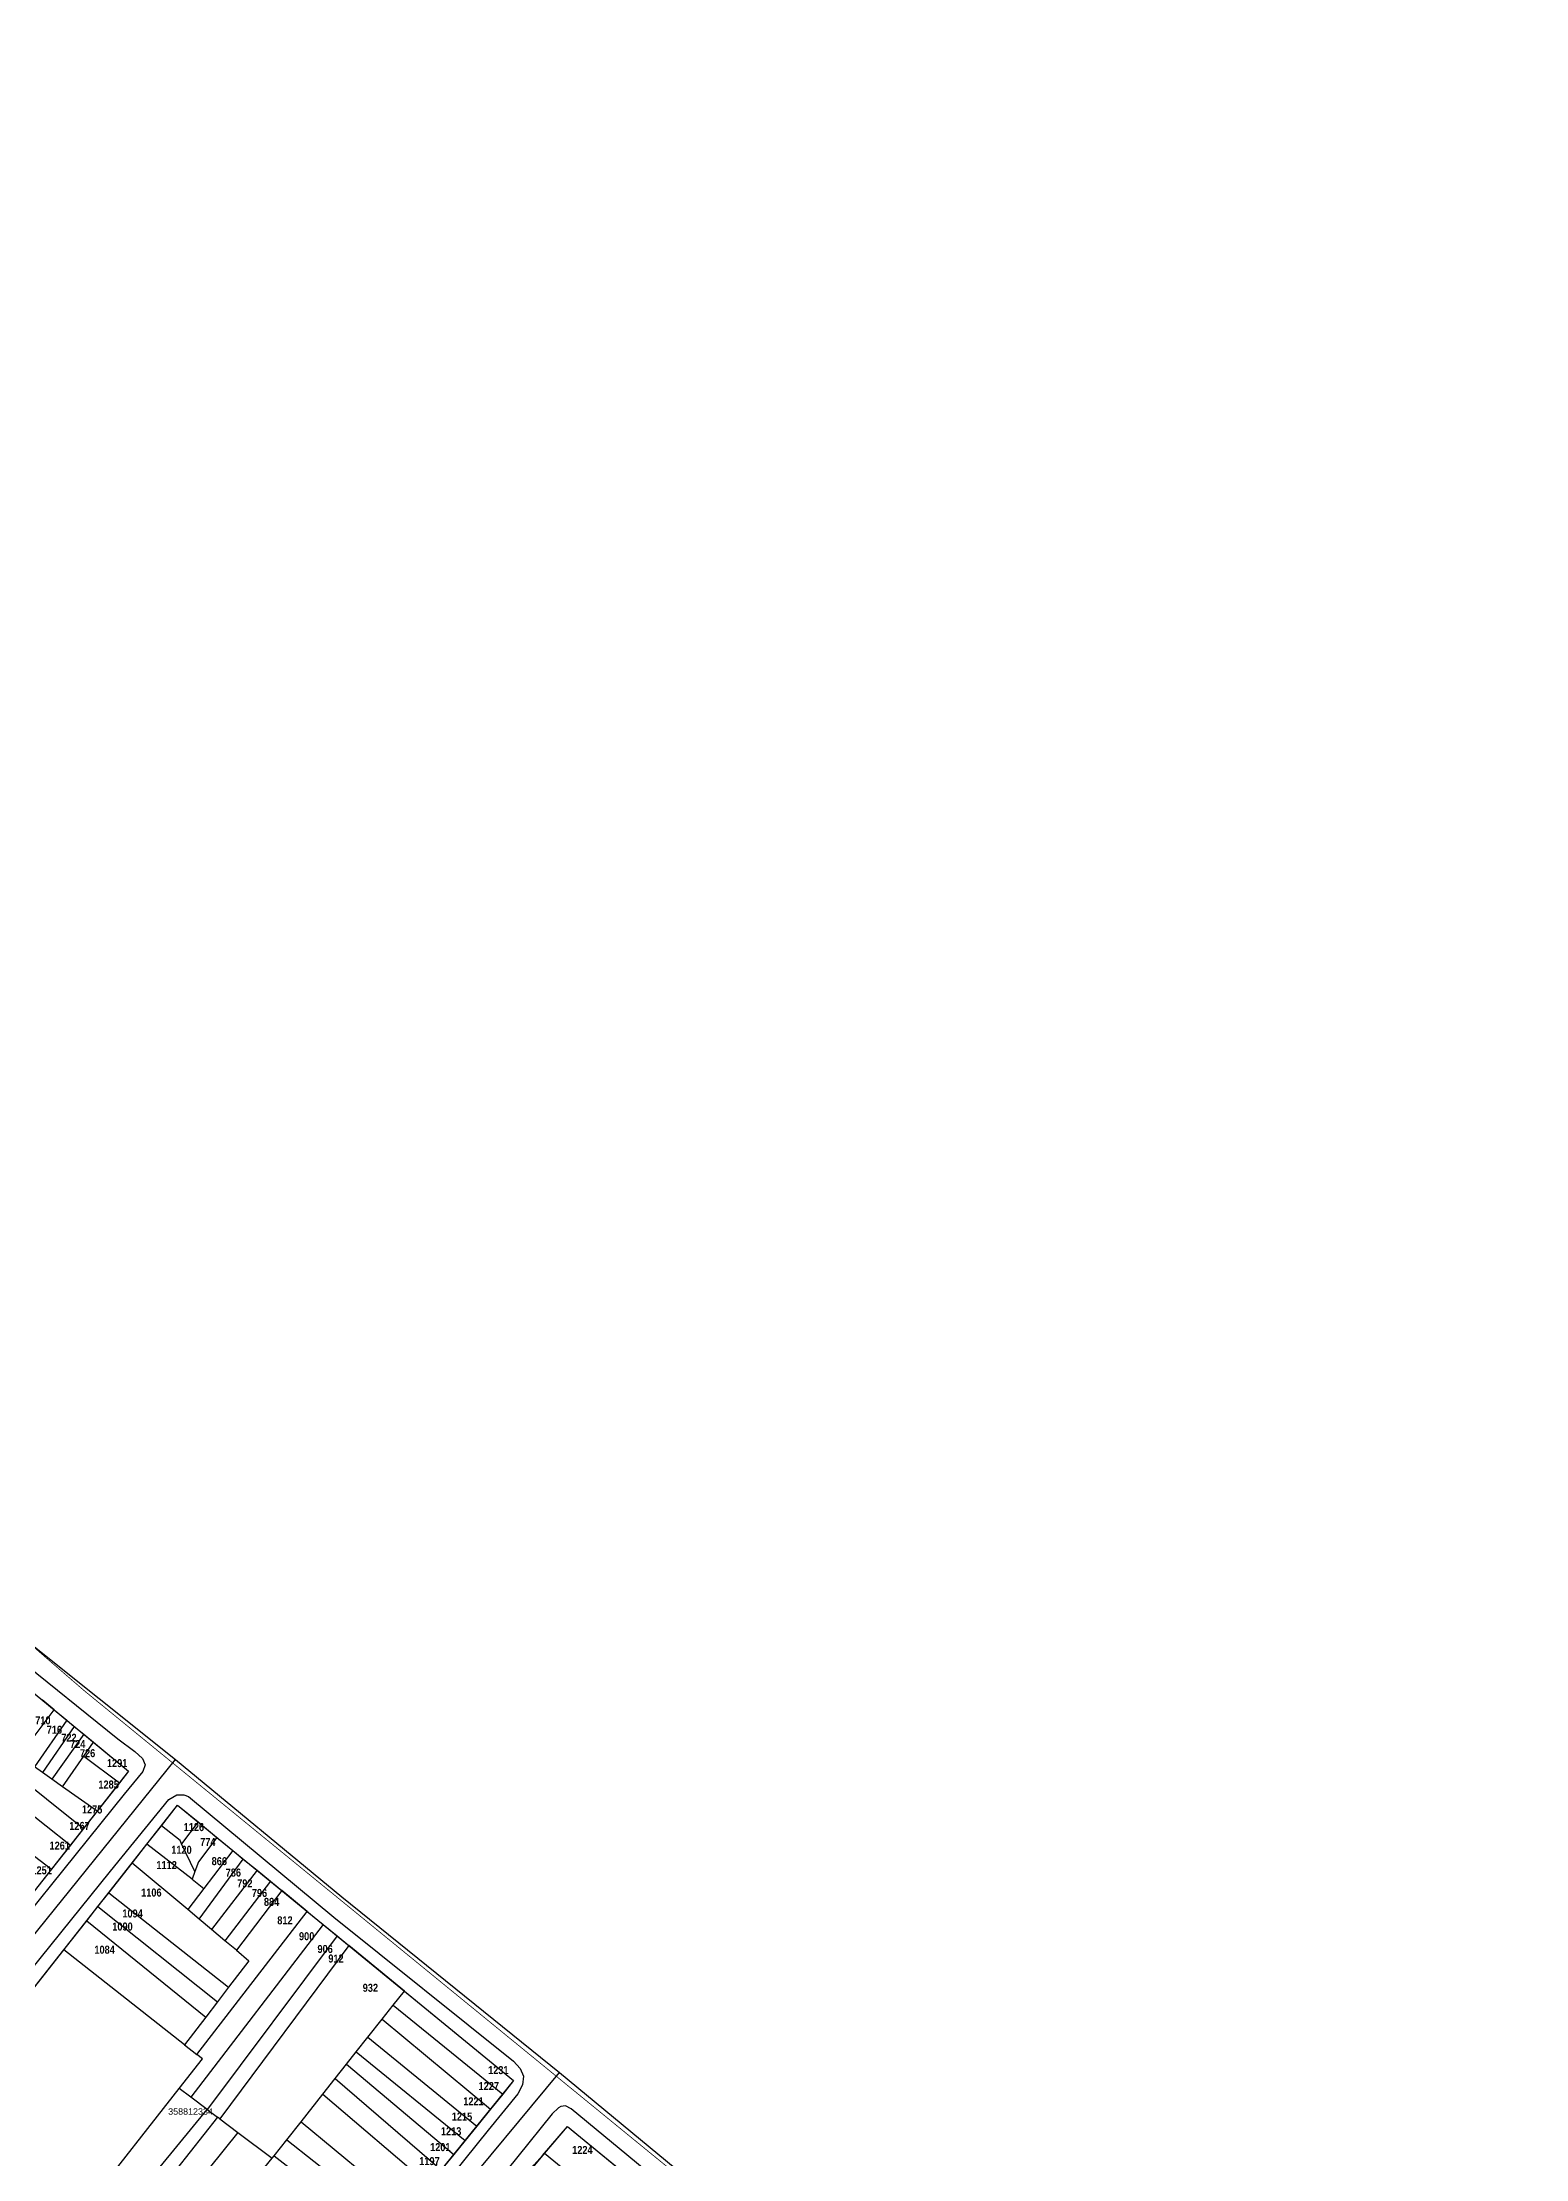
# Model space of a CAD drawing. Extents: x 199665 to 201826, y 4836581 to 4838476.
# Drawn here: x 201302 to 201765, y 4837815 to 4838476 of the extents above; entities that cross this region are included whole.
import ezdxf
from ezdxf.enums import TextEntityAlignment as Align

# ---------------------------------------------------------------- set-up
doc = ezdxf.new("R2010")
doc.units = 0
doc.header["$LTSCALE"] = 1.5
doc.header["$MEASUREMENT"] = 0
for name, color, linetype in [('CD-MALHA-LOTES', 40, 'CONTINUOUS'), ('CD_TXT_QUADRA', 7, 'CONTINUOUS'), ('LM-LIM-SETOR-FISCAL', 7, 'CONTINUOUS'), ('RU-QUADRAS', 6, 'CONTINUOUS'), ('SV-EIXO-RUA-PAV', 20, 'CONTINUOUS'), ('SV-RUA-PAVIM-S-GUIA-C-GUIA', 7, 'CONTINUOUS'), ('Th_NmrPort', 1, 'CONTINUOUS')]:
    doc.layers.add(name, color=color, linetype=linetype)
doc.styles.add('MONOTXT', font='ARIAL.TTF', dxfattribs={"height": 0.2})
doc.styles.get("Standard").update_dxf_attribs({"font": 'swisscbo.ttf'})
doc.linetypes.add('Limite', pattern='A,20,-3,[130,ltypeshp.shx,S=6.35,R=0,X=0,Y=0],-3,20', length=46)

msp = doc.modelspace()

# ---------------------------------------------------------------- linework, layer by layer
at = {"layer": 'CD-MALHA-LOTES', "linetype": 'Continuous'}
for p, q in [((201305.84, 4837955.08), (201302.06, 4837958.19)), ((201293.94, 4837939.26), (201305.84, 4837955.08)), ((201309.78, 4837951.83), (201299.62, 4837937.26)), ((201305.84, 4837955.08), (201309.78, 4837951.83)), ((201309.78, 4837951.83), (201312.09, 4837949.92)), ((201312.09, 4837949.92), (201302.13, 4837935.48)), ((201315.11, 4837947.43), (201305.02, 4837933.44)), ((201312.09, 4837949.92), (201315.11, 4837947.43)), ((201315.05, 4837940.57), (201318.11, 4837944.95)), ((201315.11, 4837947.43), (201318.11, 4837944.95)), ((201318.11, 4837944.95), (201329.06, 4837935.93)), ((201308.39, 4837931.06), (201315.05, 4837940.57)), ((201315.05, 4837940.57), (201326.22, 4837932.32)), ((201287.82, 4837931.14), (201310.86, 4837912.77)), ((201291.87, 4837936.51), (201314.98, 4837918.01)), ((201302.13, 4837935.48), (201299.62, 4837937.26)), ((201305.02, 4837933.44), (201302.13, 4837935.48)), ((201308.39, 4837931.06), (201305.02, 4837933.44)), ((201319.21, 4837923.4), (201308.39, 4837931.06)), ((201326.22, 4837932.32), (201319.21, 4837923.4)), ((201329.06, 4837935.93), (201326.22, 4837932.32)), ((201273.71, 4837929.17), (201304.99, 4837905.3)), ((201339.29, 4837918.88), (201344.34, 4837925.3)), ((201344.34, 4837925.3), (201350.74, 4837920.05)), ((201314.98, 4837918.01), (201310.86, 4837912.77)), ((201319.21, 4837923.4), (201314.98, 4837918.01)), ((201334.73, 4837913.08), (201339.29, 4837918.88)), ((201345.12, 4837914.23), (201339.29, 4837918.88)), ((201350.74, 4837920.05), (201345.61, 4837913.21)), ((201350.74, 4837920.05), (201356.66, 4837915.21)), ((201310.86, 4837912.77), (201304.99, 4837905.3)), ((201330.13, 4837907.22), (201334.73, 4837913.08)), ((201348.86, 4837902.2), (201334.73, 4837913.08)), ((201345.61, 4837913.21), (201345.12, 4837914.23)), ((201349.73, 4837904.55), (201345.61, 4837913.21)), ((201356.66, 4837915.21), (201350.86, 4837907.6)), ((201361.57, 4837911.18), (201352.59, 4837899.32)), ((201356.66, 4837915.21), (201361.57, 4837911.18)), ((201361.57, 4837911.18), (201364.87, 4837908.48)), ((201304.99, 4837905.3), (201298.44, 4837896.97)), ((201322.82, 4837897.93), (201330.13, 4837907.22)), ((201347.54, 4837892.66), (201330.13, 4837907.22)), ((201349.73, 4837904.55), (201348.86, 4837902.2)), ((201350.86, 4837907.6), (201349.73, 4837904.55)), ((201351.04, 4837889.74), (201364.87, 4837908.48)), ((201369.16, 4837904.96), (201354.96, 4837886.46)), ((201364.87, 4837908.48), (201369.16, 4837904.96)), ((201369.16, 4837904.96), (201373.35, 4837901.53)), ((201319.44, 4837893.62), (201322.82, 4837897.93)), ((201322.82, 4837897.93), (201360.27, 4837868.42)), ((201352.59, 4837899.32), (201347.54, 4837892.66)), ((201348.86, 4837902.2), (201352.59, 4837899.32)), ((201373.35, 4837901.53), (201359.15, 4837882.96)), ((201376.9, 4837898.62), (201362.73, 4837879.96)), ((201373.35, 4837901.53), (201376.9, 4837898.62)), ((201384.82, 4837892.13), (201376.9, 4837898.62)), ((201315.95, 4837889.19), (201319.44, 4837893.62)), ((201319.44, 4837893.62), (201356.77, 4837863.84)), ((201351.04, 4837889.74), (201347.54, 4837892.66)), ((201350.39, 4837847.45), (201384.82, 4837892.13)), ((201384.82, 4837892.13), (201389.8, 4837888.05)), ((201308.85, 4837880.15), (201315.95, 4837889.19)), ((201315.95, 4837889.19), (201353.14, 4837859.09)), ((201389.8, 4837888.05), (201348.48, 4837834.05)), ((201354.96, 4837886.46), (201351.04, 4837889.74)), ((201359.15, 4837882.96), (201354.96, 4837886.46)), ((201389.8, 4837888.05), (201394.19, 4837884.45)), ((201292.26, 4837859.06), (201308.85, 4837880.15)), ((201346.55, 4837850.47), (201308.85, 4837880.15)), ((201394.19, 4837884.45), (201353.72, 4837830.31)), ((201397.8, 4837881.49), (201357.52, 4837827.28)), ((201362.73, 4837879.96), (201359.15, 4837882.96)), ((201362.73, 4837879.96), (201366.61, 4837876.72)), ((201394.19, 4837884.45), (201397.8, 4837881.49)), ((201415.19, 4837867.24), (201397.8, 4837881.49)), ((201366.61, 4837876.72), (201360.27, 4837868.42)), ((201360.27, 4837868.42), (201356.77, 4837863.84)), ((201411.68, 4837862.8), (201415.19, 4837867.24)), ((201415.19, 4837867.24), (201449.33, 4837839.26)), ((201353.14, 4837859.09), (201346.55, 4837850.47)), ((201356.77, 4837863.84), (201353.14, 4837859.09)), ((201403.78, 4837852.8), (201408.21, 4837858.41)), ((201408.21, 4837858.41), (201411.68, 4837862.8)), ((201408.21, 4837858.41), (201442.08, 4837830.32)), ((201411.68, 4837862.8), (201445.92, 4837835.06)), ((201400.16, 4837848.23), (201403.78, 4837852.8)), ((201403.78, 4837852.8), (201437.81, 4837825.05)), ((201344.8, 4837836.8), (201352.09, 4837846.11)), ((201346.55, 4837850.47), (201350.39, 4837847.45)), ((201352.09, 4837846.11), (201350.39, 4837847.45)), ((201397.09, 4837844.35), (201400.16, 4837848.23)), ((201400.16, 4837848.23), (201434.19, 4837820.58)), ((201389.76, 4837835.07), (201393.57, 4837839.89)), ((201393.57, 4837839.89), (201397.09, 4837844.35)), ((201393.57, 4837839.89), (201426.72, 4837811.36)), ((201397.09, 4837844.35), (201430.6, 4837816.15)), ((201449.33, 4837839.26), (201445.92, 4837835.06)), ((201305.62, 4837786.75), (201344.8, 4837836.8)), ((201348.48, 4837834.05), (201344.8, 4837836.8)), ((201353.63, 4837830.19), (201348.48, 4837834.05)), ((201382.93, 4837826.42), (201389.76, 4837835.07)), ((201389.76, 4837835.07), (201422.92, 4837806.68)), ((201445.92, 4837835.06), (201442.08, 4837830.32)), ((201313, 4837780.78), (201353.63, 4837830.19)), ((201356.85, 4837827.79), (201316.99, 4837777.56)), ((201353.72, 4837830.31), (201353.63, 4837830.19)), ((201353.63, 4837830.19), (201356.85, 4837827.79)), ((201357.52, 4837827.28), (201356.85, 4837827.79)), ((201357.52, 4837827.28), (201363.2, 4837823.03)), ((201378.47, 4837820.78), (201382.93, 4837826.42)), ((201382.93, 4837826.42), (201416.44, 4837798.68)), ((201442.08, 4837830.32), (201437.81, 4837825.05)), ((201363.2, 4837823.03), (201322.75, 4837772.9)), ((201363.2, 4837823.03), (201373.91, 4837815.01)), ((201374.53, 4837815.8), (201378.47, 4837820.78)), ((201378.47, 4837820.78), (201412.55, 4837793.88)), ((201434.19, 4837820.58), (201430.6, 4837816.15)), ((201437.81, 4837825.05), (201434.19, 4837820.58)), ((201458.98, 4837816.48), (201466.11, 4837824.92)), ((201466.11, 4837824.92), (201485.21, 4837809.27)), ((201371.56, 4837812.19), (201373.91, 4837815.01)), ((201373.91, 4837815.01), (201374.53, 4837815.8)), ((201374.53, 4837815.8), (201408.75, 4837789.18)), ((201430.6, 4837816.15), (201426.72, 4837811.36)), ((201455.41, 4837812.25), (201458.98, 4837816.48)), ((201478.21, 4837800.72), (201458.98, 4837816.48))]:
    msp.add_line(p, q, dxfattribs=at)
at = {"layer": 'LM-LIM-SETOR-FISCAL', "linetype": 'Limite', "ltscale": 0.1, "const_width": 0.25}
msp.add_lwpolyline([(201506.91, 4837804.48), (201315.19, 4837961.05), (201286.93, 4837985.48), (201118.58, 4838121.04), (201032.15, 4838189.98), (201000.06, 4838216.32), (200857.09, 4838328.39), (200834.83, 4838346.59), (200806.09, 4838368.14), (200798.38, 4838374.6), (200752.19, 4838410.78), (200738.75, 4838426.37), (200729.42, 4838433.97), (200687.32, 4838467.28), (200677.48, 4838475.78), (200616.89, 4838415.61), (200567.59, 4838366.46), (200538.85, 4838339.64), (200474.68, 4838277.46), (200458.63, 4838261.82)], dxfattribs=at)
at = {"layer": 'RU-QUADRAS', "color": 6, "linetype": 'Continuous'}
msp.add_lwpolyline([(201224.82, 4838021.87), (201329.06, 4837935.93), (201291.55, 4837888.2)], dxfattribs=at)
for points in [[(201262.7, 4837821.45), (201344.34, 4837925.3), (201449.33, 4837839.26), (201396.84, 4837774.49), (201367.02, 4837798), (201365.93, 4837796.49, -1.008699), (201365.76, 4837795.44), (201395.13, 4837772.8), (201366.11, 4837737.85)], [(201385.38, 4837726.75, -0.0145), (201466.11, 4837824.92), (201499.29, 4837797.74), (201498.36, 4837796.57), (201508.45, 4837788.99), (201509.1, 4837789.77), (201517.87, 4837783.36), (201516.83, 4837782.09), (201571.34, 4837739.47), (201531.63, 4837686.39), (201530.72, 4837687.15), (201511.48, 4837666.63), (201491.49, 4837641.72), (201481.15, 4837649.9), (201479.01, 4837647.56), (201448.14, 4837670.81), (201448.88, 4837671.57), (201387.96, 4837721.1)]]:
    msp.add_lwpolyline(points, format="xyb", close=True, dxfattribs=at)
at = {"layer": 'SV-EIXO-RUA-PAV'}
for p, q in [((201282.84, 4837864.24), (201343.74, 4837939.61)), ((201426.46, 4837796.97), (201463.63, 4837841.81))]:
    msp.add_line(p, q, dxfattribs=at)
msp.add_lwpolyline([(201159.2, 4838089.84), (201163.85, 4838085.97), (201174.55, 4838076.89), (201184.61, 4838068.39), (201223.82, 4838035.29), (201343.74, 4837939.61), (201395.67, 4837896.65), (201463.63, 4837841.81), (201584.12, 4837742.18), (201703.06, 4837645.64), (201765.46, 4837593.92)], dxfattribs=at)
at = {"layer": 'SV-RUA-PAVIM-S-GUIA-C-GUIA'}
for points in [[(201262.04, 4837997.22), (201325.67, 4837946.06), (201331.03, 4837942.03), (201333.35, 4837939.84), (201334.21, 4837937.91), (201333.53, 4837935.79), (201327.66, 4837928.75), (201278.29, 4837867.54)], [(201323.42, 4837904.73), (201341.6, 4837927.11), (201344.1, 4837928.49), (201346.35, 4837928.51), (201347.76, 4837927.97), (201393.17, 4837890.28), (201449.25, 4837845.32), (201451.37, 4837843.03), (201452.4, 4837840.6), (201452.14, 4837837.89), (201450.63, 4837835.14), (201441.39, 4837823.79), (201399.77, 4837772.18)], [(201398.12, 4837770.05), (201372.41, 4837736.87), (201369.78, 4837734.74), (201366.45, 4837734.09), (201364.23, 4837734.78), (201357.63, 4837739.84), (201280.7, 4837800.91), (201258.13, 4837817.97), (201257.52, 4837820), (201257.32, 4837822.26), (201258.19, 4837823.86), (201323.42, 4837904.73)]]:
    msp.add_lwpolyline(points, dxfattribs=at)
msp.add_lwpolyline([(201467.26, 4837830.48), (201465.53, 4837831.33), (201464.09, 4837831.18), (201463.3, 4837830.76), (201461.37, 4837828.85), (201439.93, 4837802.21), (201379.68, 4837726.62), (201379.28, 4837724.18), (201379.82, 4837722.27), (201382.11, 4837719.38), (201388.81, 4837714.32), (201487.14, 4837636.8), (201487.95, 4837636.33), (201489.58, 4837635.8), (201491.05, 4837636.27), (201532.23, 4837686.24), (201573, 4837736.6), (201574.2, 4837738.29), (201574.8, 4837739.71), (201574.65, 4837741.36), (201573.91, 4837742.69), (201567.45, 4837747.91), (201543.35, 4837767.32), (201512.87, 4837792.71)], close=True, dxfattribs=at)

# ---------------------------------------------------------------- texts
at = {"layer": 'CD_TXT_QUADRA', "color": 7, "linetype": 'Continuous', "style": 'MONOTXT'}
msp.add_text('358812334', height=2, dxfattribs=at).set_placement((201341.41, 4837828.61))
at = {"layer": 'Th_NmrPort', "color": 1}
for s, p in [('710', (201299.88, 4837951.78)), ('716', (201303.48, 4837948.87)), ('722', (201308.02, 4837946.37)), ('724', (201310.76, 4837944.39)), ('726', (201313.84, 4837941.54)), ('1291', (201322.28, 4837938.43)), ('1285', (201319.62, 4837931.75)), ('1275', (201314.47, 4837923.96)), ('1267', (201310.53, 4837918.82)), ('1126', (201346.25, 4837918.45)), ('1261', (201304.35, 4837912.66)), ('1120', (201342.38, 4837911.35)), ('774', (201351.41, 4837913.79)), ('1251', (201298.69, 4837904.95)), ('1112', (201337.74, 4837906.59)), ('866', (201354.99, 4837907.82)), ('786', (201359.37, 4837904.24)), ('1106', (201332.97, 4837898)), ('792', (201362.96, 4837900.86)), ('796', (201367.54, 4837897.88)), ('1094', (201327.1, 4837891.46)), ('884', (201371.32, 4837895.09)), ('1090', (201323.96, 4837887.38)), ('812', (201375.5, 4837889.33)), ('900', (201382.28, 4837884.36)), ('1084', (201318.37, 4837880.15)), ('906', (201388.05, 4837880.38)), ('912', (201391.44, 4837877.4)), ('932', (201402.19, 4837868.25)), ('1227', (201438.37, 4837837.57)), ('1231', (201441.35, 4837842.54)), ('1221', (201433.59, 4837832.8)), ('1215', (201430, 4837828.03)), ('1201', (201423.23, 4837818.48)), ('1213', (201426.62, 4837823.45)), ('1224', (201467.61, 4837817.6)), ('1197', (201419.84, 4837814.11))]:
    msp.add_text(s, height=2.5, dxfattribs=at).set_placement(p, align=Align.MIDDLE_LEFT)

doc.saveas('drawing.dxf')
